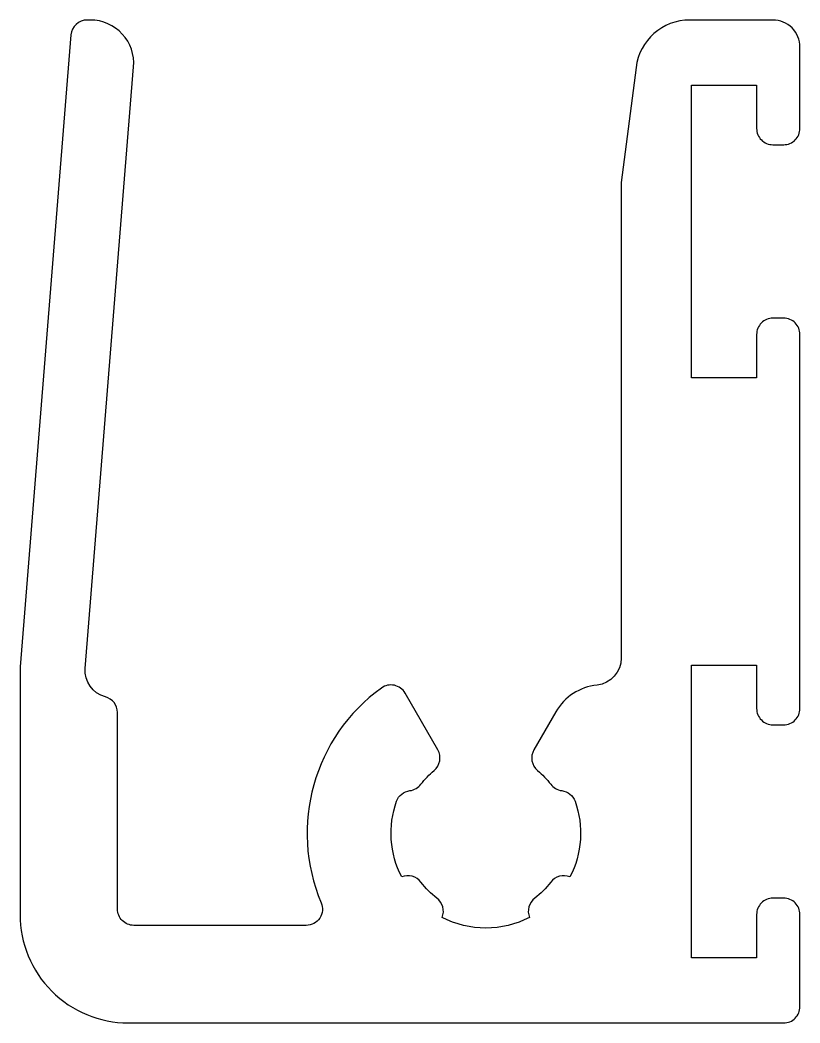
# Model space of a CAD drawing. Extents: x 262.6 to 277, y 252.9 to 271.4.
import ezdxf

# ---------------------------------------------------------------- set-up
doc = ezdxf.new("R2010")
doc.units = 0
doc.layers.add('ANA', color=220, linetype='CONTINUOUS')

msp = doc.modelspace()

# ---------------------------------------------------------------- linework, layer by layer
at = {"layer": 'ANA'}
msp.add_lwpolyline([(274.959, 271.416, 0.37737), (273.967, 270.543), (273.694, 268.416), (273.694, 259.647, -0.383433), (273.247, 259.149, 0.239682), (272.487, 258.655), (272.082, 257.953, 0.365977), (272.15, 257.571, -0.058489), (272.392, 257.319, 0.203948), (272.595, 257.201, -0.284192), (272.842, 257.004, -0.208559), (272.747, 255.609, 0.342666), (272.392, 255.512, -0.069783), (272.097, 255.218, 0.342666), (272.001, 254.863, -0.244292), (270.387, 254.863, 0.342666), (270.291, 255.218, -0.069783), (269.996, 255.512, 0.342666), (269.641, 255.609, -0.208559), (269.546, 257.004, -0.284192), (269.793, 257.201, 0.203948), (269.996, 257.319, -0.058489), (270.238, 257.571, 0.365977), (270.307, 257.953), (269.702, 259.001, 0.443866), (269.267, 259.094, 0.349932), (268.154, 255.132, -0.536675), (267.878, 254.716), (264.694, 254.716, -0.414214), (264.394, 255.016), (264.394, 258.641, 0.341999), (264.169, 258.931, -0.364653), (263.796, 259.456), (264.692, 270.551, 0.438011), (263.894, 271.416), (263.834, 271.416, 0.39081), (263.535, 271.14), (262.594, 259.484), (262.594, 254.916, 0.414214), (264.594, 252.916), (276.694, 252.916, 0.414214), (276.994, 253.216), (276.994, 254.916, 0.414214), (276.694, 255.216), (276.494, 255.216, 0.414214), (276.194, 254.916), (276.194, 254.116), (274.994, 254.116), (274.994, 259.516), (276.194, 259.516), (276.194, 258.716, 0.414214), (276.494, 258.416), (276.694, 258.416, 0.414214), (276.994, 258.716), (276.994, 265.616, 0.414214), (276.694, 265.916), (276.494, 265.916, 0.414214), (276.194, 265.616), (276.194, 264.816), (274.994, 264.816), (274.994, 270.216), (276.194, 270.216), (276.194, 269.416, 0.414214), (276.494, 269.116), (276.694, 269.116, 0.414214), (276.994, 269.416), (276.994, 270.916, 0.414214), (276.494, 271.416)], format="xyb", close=True, dxfattribs=at)

doc.saveas('drawing.dxf')
